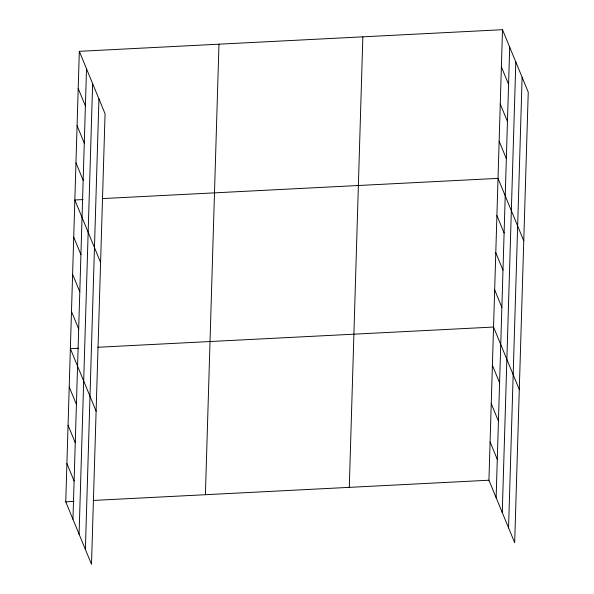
<?xml version="1.0" encoding="UTF-8"?>
<svg xmlns="http://www.w3.org/2000/svg" width="594" height="594" viewBox="0 0 594 594"><rect width="100%" height="100%" fill="white"/><g stroke="black" fill="none" stroke-linecap="round" stroke-linejoin="round"><path stroke-width="0.89" d="M79.321 51.322L105.064 113.773L91.498 564.3L65.756 501.848L79.321 51.322L502.502 29.7L528.244 92.152L514.679 542.678L488.936 480.227L502.502 29.7M72.951 519.304L86.516 68.778M79.076 534.154L92.634 83.628M85.38 549.45L98.938 98.931M205.405 494.713L218.971 44.186M349.287 487.362L362.852 36.835M496.131 497.683L509.697 47.156M502.257 512.525L515.815 62.006M508.561 527.828L522.119 77.302M83.063 199.577L74.844 200L100.586 262.451M102.227 198.596L498.024 178.371L523.767 240.822M78.586 348.247L70.367 348.671L96.109 411.122M97.75 347.267L493.547 327.049L519.29 389.501M65.756 501.848L73.975 501.425M93.139 500.445L488.936 480.227M501.381 66.87L508.575 84.326M500.259 104.039L507.454 121.495M499.146 141.201L506.34 158.665M496.903 215.54L504.098 232.997M495.79 252.71L502.984 270.166M494.668 289.879L501.863 307.336M492.396 365.34L499.591 382.796M491.245 403.638L498.44 421.094M490.095 441.929L497.289 459.385M78.2 88.491L85.395 105.947M77.086 125.661L84.281 143.117M75.965 162.83L83.16 180.286M73.723 237.162L80.925 254.626M72.609 274.331L79.804 291.788M71.488 311.501L78.683 328.957M69.216 386.961L76.411 404.417M68.065 425.259L75.26 442.716M66.914 463.55L74.109 481.006"/></g></svg>
